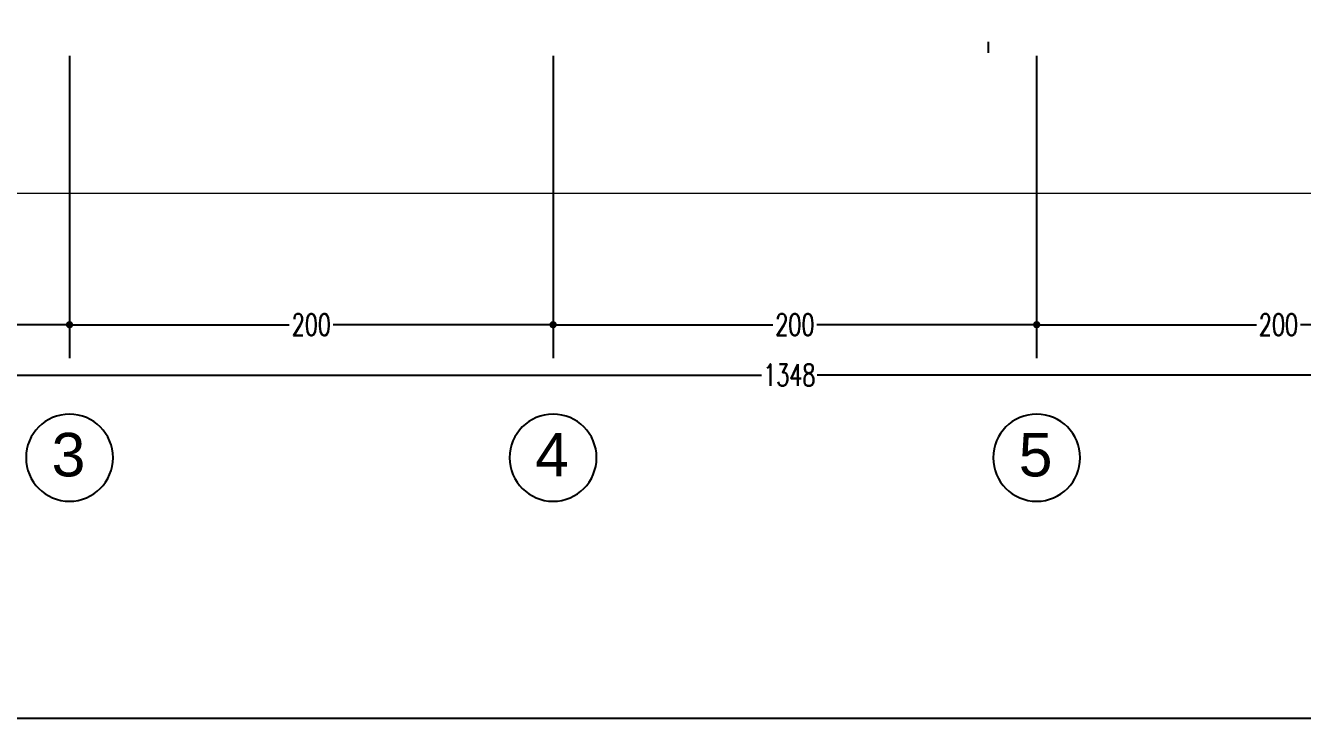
# Model space of a CAD drawing. Header units: centimetres. Extents: x 2135 to 5458, y 2057 to 4523.
# Drawn here: x 3054 to 3583, y 2057 to 2343 of the extents above; entities that cross this region are included whole.
import ezdxf

# ---------------------------------------------------------------- set-up
doc = ezdxf.new("R2010")
doc.units = ezdxf.units.CM
doc.header["$LTSCALE"] = 50
doc.linetypes.add('DASHDOT2', pattern=[0.5, 0.25, -0.125, 0, -0.125])
for name, color, linetype in [('BA_aks', 5, 'DASHDOT2'), ('BA_mat-alcipan-wr', 91, 'Continuous'), ('BA_olcu-dis', 185, 'Continuous')]:
    doc.layers.add(name, color=color, linetype=linetype)
doc.layers.add('BA_MECVUT BİNA', color=252, linetype='Continuous', lineweight=5)
doc.styles.add('dim', font='simplex.shx', dxfattribs={"width": 0.7})
doc.styles.add('UYUM TEXT', font='arial.ttf')
doc.dimstyles.new('1_50', dxfattribs={"dimtxt": 9, "dimasz": 3, "dimexe": 3, "dimexo": 0, "dimgap": 1, "dimtad": 0, "dimdec": 0, "dimzin": 11, "dimtxsty": 'dim', "dimblk": 'DOT', "dimcen": 1.5, "dimdle": 1.25, "dimclrt": 2, "dimadec": 0, "dimazin": 0, "dimtfac": 1.25, "dimtdec": 0, "dimtix": 1, "dimtofl": 0, "dimtmove": 1, "dimatfit": 3, "dimldrblk": 'DOT', "dimfxl": 10, "dimfxlon": 1, "dimtolj": 1, "dimtzin": 0, "dimarcsym": 0})

# ---------------------------------------------------------------- blocks, each defined once
blk = doc.blocks.new('_Dot')
at = {"color": 0, "linetype": 'ByBlock', "lineweight": -2}
blk.add_line((-0.5, 0), (-1, 0), dxfattribs=at)
at = {"color": 0, "linetype": 'ByBlock', "const_width": 0.5}
blk.add_lwpolyline([(-0.25, 0, 1), (0.25, 0, 1)], format="xyb", close=True, dxfattribs=at)
blk = doc.blocks.new('*D14')
at = {"layer": 'BA_olcu-dis', "color": 0, "lineweight": -2, "ltscale": 10, "transparency": 16777216}
for p, q in [((3472.57, 2229.37), (3472.57, 2216.37)), ((3672.57, 2229.37), (3672.57, 2216.37)), ((3475.57, 2219.37), (3563.47, 2219.37)), ((3669.57, 2219.37), (3581.67, 2219.37))]:
    blk.add_line(p, q, dxfattribs=at)
at = {"layer": 'Defpoints', "color": 0, "ltscale": 10, "transparency": 16777216}
for p in [(3472.57, 2243.28), (3672.57, 2243.28), (3472.57, 2219.37)]:
    blk.add_point(p, dxfattribs=at)
at = {"layer": 'BA_olcu-dis', "color": 0, "lineweight": -2, "ltscale": 10, "transparency": 16777216, "xscale": 3, "yscale": 3, "zscale": 3, "rotation": 180}
blk.add_blockref('_Dot', (3472.57, 2219.37), dxfattribs=at)
at = {"layer": 'BA_olcu-dis', "color": 0, "lineweight": -2, "ltscale": 10, "transparency": 16777216, "xscale": 3, "yscale": 3, "zscale": 3}
blk.add_blockref('_Dot', (3672.57, 2219.37), dxfattribs=at)
at = {"layer": 'BA_olcu-dis', "color": 2, "ltscale": 10, "transparency": 16777216, "insert": (3572.57, 2219.37), "char_height": 9, "attachment_point": 5, "style": 'dim'}
blk.add_mtext('\\A1;200', dxfattribs=at)
blk = doc.blocks.new('*D15')
at = {"layer": 'BA_olcu-dis', "color": 0, "lineweight": -2, "ltscale": 10, "transparency": 16777216}
for p, q in [((3272.57, 2229.37), (3272.57, 2216.37)), ((3472.57, 2229.37), (3472.57, 2216.37)), ((3275.57, 2219.37), (3363.47, 2219.37)), ((3469.57, 2219.37), (3381.67, 2219.37))]:
    blk.add_line(p, q, dxfattribs=at)
at = {"layer": 'Defpoints', "color": 0, "ltscale": 10, "transparency": 16777216}
for p in [(3272.57, 2243.28), (3472.57, 2243.28), (3272.57, 2219.37)]:
    blk.add_point(p, dxfattribs=at)
at = {"layer": 'BA_olcu-dis', "color": 0, "lineweight": -2, "ltscale": 10, "transparency": 16777216, "xscale": 3, "yscale": 3, "zscale": 3, "rotation": 180}
blk.add_blockref('_Dot', (3272.57, 2219.37), dxfattribs=at)
at = {"layer": 'BA_olcu-dis', "color": 0, "lineweight": -2, "ltscale": 10, "transparency": 16777216, "xscale": 3, "yscale": 3, "zscale": 3}
blk.add_blockref('_Dot', (3472.57, 2219.37), dxfattribs=at)
at = {"layer": 'BA_olcu-dis', "color": 2, "ltscale": 10, "transparency": 16777216, "insert": (3372.57, 2219.37), "char_height": 9, "attachment_point": 5, "style": 'dim'}
blk.add_mtext('\\A1;200', dxfattribs=at)
blk = doc.blocks.new('*D16')
at = {"layer": 'BA_olcu-dis', "color": 0, "lineweight": -2, "ltscale": 10, "transparency": 16777216}
for p, q in [((3072.57, 2229.37), (3072.57, 2216.37)), ((3272.57, 2229.37), (3272.57, 2216.37)), ((3075.57, 2219.37), (3163.47, 2219.37)), ((3269.57, 2219.37), (3181.67, 2219.37))]:
    blk.add_line(p, q, dxfattribs=at)
at = {"layer": 'Defpoints', "color": 0, "ltscale": 10, "transparency": 16777216}
for p in [(3072.57, 2243.28), (3272.57, 2243.28), (3272.57, 2219.37)]:
    blk.add_point(p, dxfattribs=at)
at = {"layer": 'BA_olcu-dis', "color": 0, "lineweight": -2, "ltscale": 10, "transparency": 16777216, "xscale": 3, "yscale": 3, "zscale": 3, "rotation": 180}
blk.add_blockref('_Dot', (3072.57, 2219.37), dxfattribs=at)
at = {"layer": 'BA_olcu-dis', "color": 0, "lineweight": -2, "ltscale": 10, "transparency": 16777216, "xscale": 3, "yscale": 3, "zscale": 3}
blk.add_blockref('_Dot', (3272.57, 2219.37), dxfattribs=at)
at = {"layer": 'BA_olcu-dis', "color": 2, "ltscale": 10, "transparency": 16777216, "insert": (3172.57, 2219.37), "char_height": 9, "attachment_point": 5, "style": 'dim'}
blk.add_mtext('\\A1;200', dxfattribs=at)
blk = doc.blocks.new('*D6')
at = {"layer": 'BA_olcu-dis', "color": 0, "lineweight": -2, "ltscale": 10, "transparency": 16777216}
for p, q in [((2892.57, 2229.37), (2892.57, 2216.37)), ((3072.57, 2229.37), (3072.57, 2216.37)), ((2895.57, 2219.37), (2974.07, 2219.37)), ((3069.57, 2219.37), (2991.07, 2219.37))]:
    blk.add_line(p, q, dxfattribs=at)
at = {"layer": 'Defpoints', "color": 0, "ltscale": 10, "transparency": 16777216}
for p in [(2892.57, 2243.28), (3072.57, 2243.28), (3072.57, 2219.37)]:
    blk.add_point(p, dxfattribs=at)
at = {"layer": 'BA_olcu-dis', "color": 0, "lineweight": -2, "ltscale": 10, "transparency": 16777216, "xscale": 3, "yscale": 3, "zscale": 3, "rotation": 180}
blk.add_blockref('_Dot', (2892.57, 2219.37), dxfattribs=at)
at = {"layer": 'BA_olcu-dis', "color": 0, "lineweight": -2, "ltscale": 10, "transparency": 16777216, "xscale": 3, "yscale": 3, "zscale": 3}
blk.add_blockref('_Dot', (3072.57, 2219.37), dxfattribs=at)
at = {"layer": 'BA_olcu-dis', "color": 2, "ltscale": 10, "transparency": 16777216, "insert": (2982.57, 2219.37), "char_height": 9, "attachment_point": 5, "style": 'dim'}
blk.add_mtext('\\A1;180', dxfattribs=at)
blk = doc.blocks.new('*D17')
at = {"layer": 'BA_olcu-dis', "color": 0, "lineweight": -2, "ltscale": 10, "transparency": 16777216}
for p, q in [((2696.47, 2188.57), (2696.47, 2201.57)), ((2699.47, 2198.57), (3358.77, 2198.57)), ((4041.07, 2198.57), (3381.77, 2198.57)), ((4044.07, 2188.57), (4044.07, 2201.57))]:
    blk.add_line(p, q, dxfattribs=at)
at = {"layer": 'Defpoints', "color": 0, "ltscale": 10, "transparency": 16777216}
for p in [(4044.07, 2198.57), (2696.47, 2182.38), (4044.07, 2182.38)]:
    blk.add_point(p, dxfattribs=at)
at = {"layer": 'BA_olcu-dis', "color": 0, "lineweight": -2, "ltscale": 10, "transparency": 16777216, "xscale": 3, "yscale": 3, "zscale": 3, "rotation": 180}
blk.add_blockref('_Dot', (2696.47, 2198.57), dxfattribs=at)
at = {"layer": 'BA_olcu-dis', "color": 0, "lineweight": -2, "ltscale": 10, "transparency": 16777216, "xscale": 3, "yscale": 3, "zscale": 3}
blk.add_blockref('_Dot', (4044.07, 2198.57), dxfattribs=at)
at = {"layer": 'BA_olcu-dis', "color": 2, "ltscale": 10, "transparency": 16777216, "insert": (3370.27, 2198.57), "char_height": 9, "attachment_point": 5, "style": 'dim'}
blk.add_mtext('\\A1;1348', dxfattribs=at)
blk = doc.blocks.new('A$C5D8425B0')
at = {"layer": 'BA_MECVUT BİNA', "elevation": 0}
blk.add_lwpolyline([(5178.5, -4771), (5178.5, 12707.3), (4978.5, 12707.3), (4978.5, 17519.3), (522.5, 17519.3), (522.5, 17719.3), (-13168.2, 17719.3)], dxfattribs=at)
blk = doc.blocks.new('AKSBALON')
at = {"linetype": 'Continuous'}
blk.add_circle((0, 18), 18, dxfattribs=at)
at = {"style": 'UYUM TEXT', "width": 0.7}
blk.add_attdef('A', (-9.04, 10.67), '', height=18, dxfattribs=at)
blk = doc.blocks.new('234567uf')
at = {"layer": 'BA_aks', "ltscale": 10}
for p, q in [((3452.57, 2336.35), (3452.57, 2331.8)), ((3072.57, 2330.56), (3072.57, 2182.38)), ((3272.57, 2330.56), (3272.57, 2182.38)), ((3472.57, 2330.56), (3472.57, 2182.38))]:
    blk.add_line(p, q, dxfattribs=at)
ref = blk.add_blockref('AKSBALON', (3072.57, 2146.38), dxfattribs=dict(at, xscale=-1))
ref.add_attrib('A', '3', (3065.14, 2156.65), dxfattribs={"layer": '0', "height": 18, "style": 'UYUM TEXT'})
ref = blk.add_blockref('AKSBALON', (3272.57, 2146.38), dxfattribs=dict(at, xscale=-1))
ref.add_attrib('A', '4', (3265.14, 2156.65), dxfattribs={"layer": '0', "height": 18, "style": 'UYUM TEXT'})
ref = blk.add_blockref('AKSBALON', (3472.57, 2146.38), dxfattribs=dict(at, xscale=-1))
ref.add_attrib('A', '5', (3465.14, 2156.65), dxfattribs={"layer": '0', "height": 18, "style": 'UYUM TEXT'})

msp = doc.modelspace()

# ---------------------------------------------------------------- linework, layer by layer
msp.add_lwpolyline([(4398.64, 2056.56), (2134.78, 2056.56), (2134.78, 4514.36), (4398.64, 4514.36)], close=True)

# ---------------------------------------------------------------- block references
at = {"layer": 'BA_aks'}
msp.add_blockref('234567uf', (0, 0), dxfattribs=at)
at = {"layer": 'BA_mat-alcipan-wr', "xscale": 0.1, "yscale": 0.1, "zscale": 0.1, "rotation": 180}
msp.add_blockref('A$C5D8425B0', (3063.9, 4045.73), dxfattribs=at)

# ---------------------------------------------------------------- dimensions: what is measured, and where the dimension line sits
at = {"layer": 'BA_olcu-dis', "ltscale": 10}
for base, p1, p2, picture, middle in [((3072.57, 2219.37), (2892.57, 2243.28), (3072.57, 2243.28), '*D6', (2982.57, 2219.37)), ((3272.57, 2219.37), (3072.57, 2243.28), (3272.57, 2243.28), '*D16', (3172.57, 2219.37)), ((3272.57, 2219.37), (3472.57, 2243.28), (3272.57, 2243.28), '*D15', (3372.57, 2219.37)), ((3472.57, 2219.37), (3672.57, 2243.28), (3472.57, 2243.28), '*D14', (3572.57, 2219.37)), ((4044.07, 2198.57), (2696.47, 2182.38), (4044.07, 2182.38), '*D17', (3370.27, 2198.57))]:
    dim = msp.add_linear_dim(base=base, p1=p1, p2=p2, dimstyle='1_50', dxfattribs=at)
    dim.commit()
    dim.dimension.update_dxf_attribs({"geometry": picture, "text_midpoint": middle})

doc.saveas('drawing.dxf')
